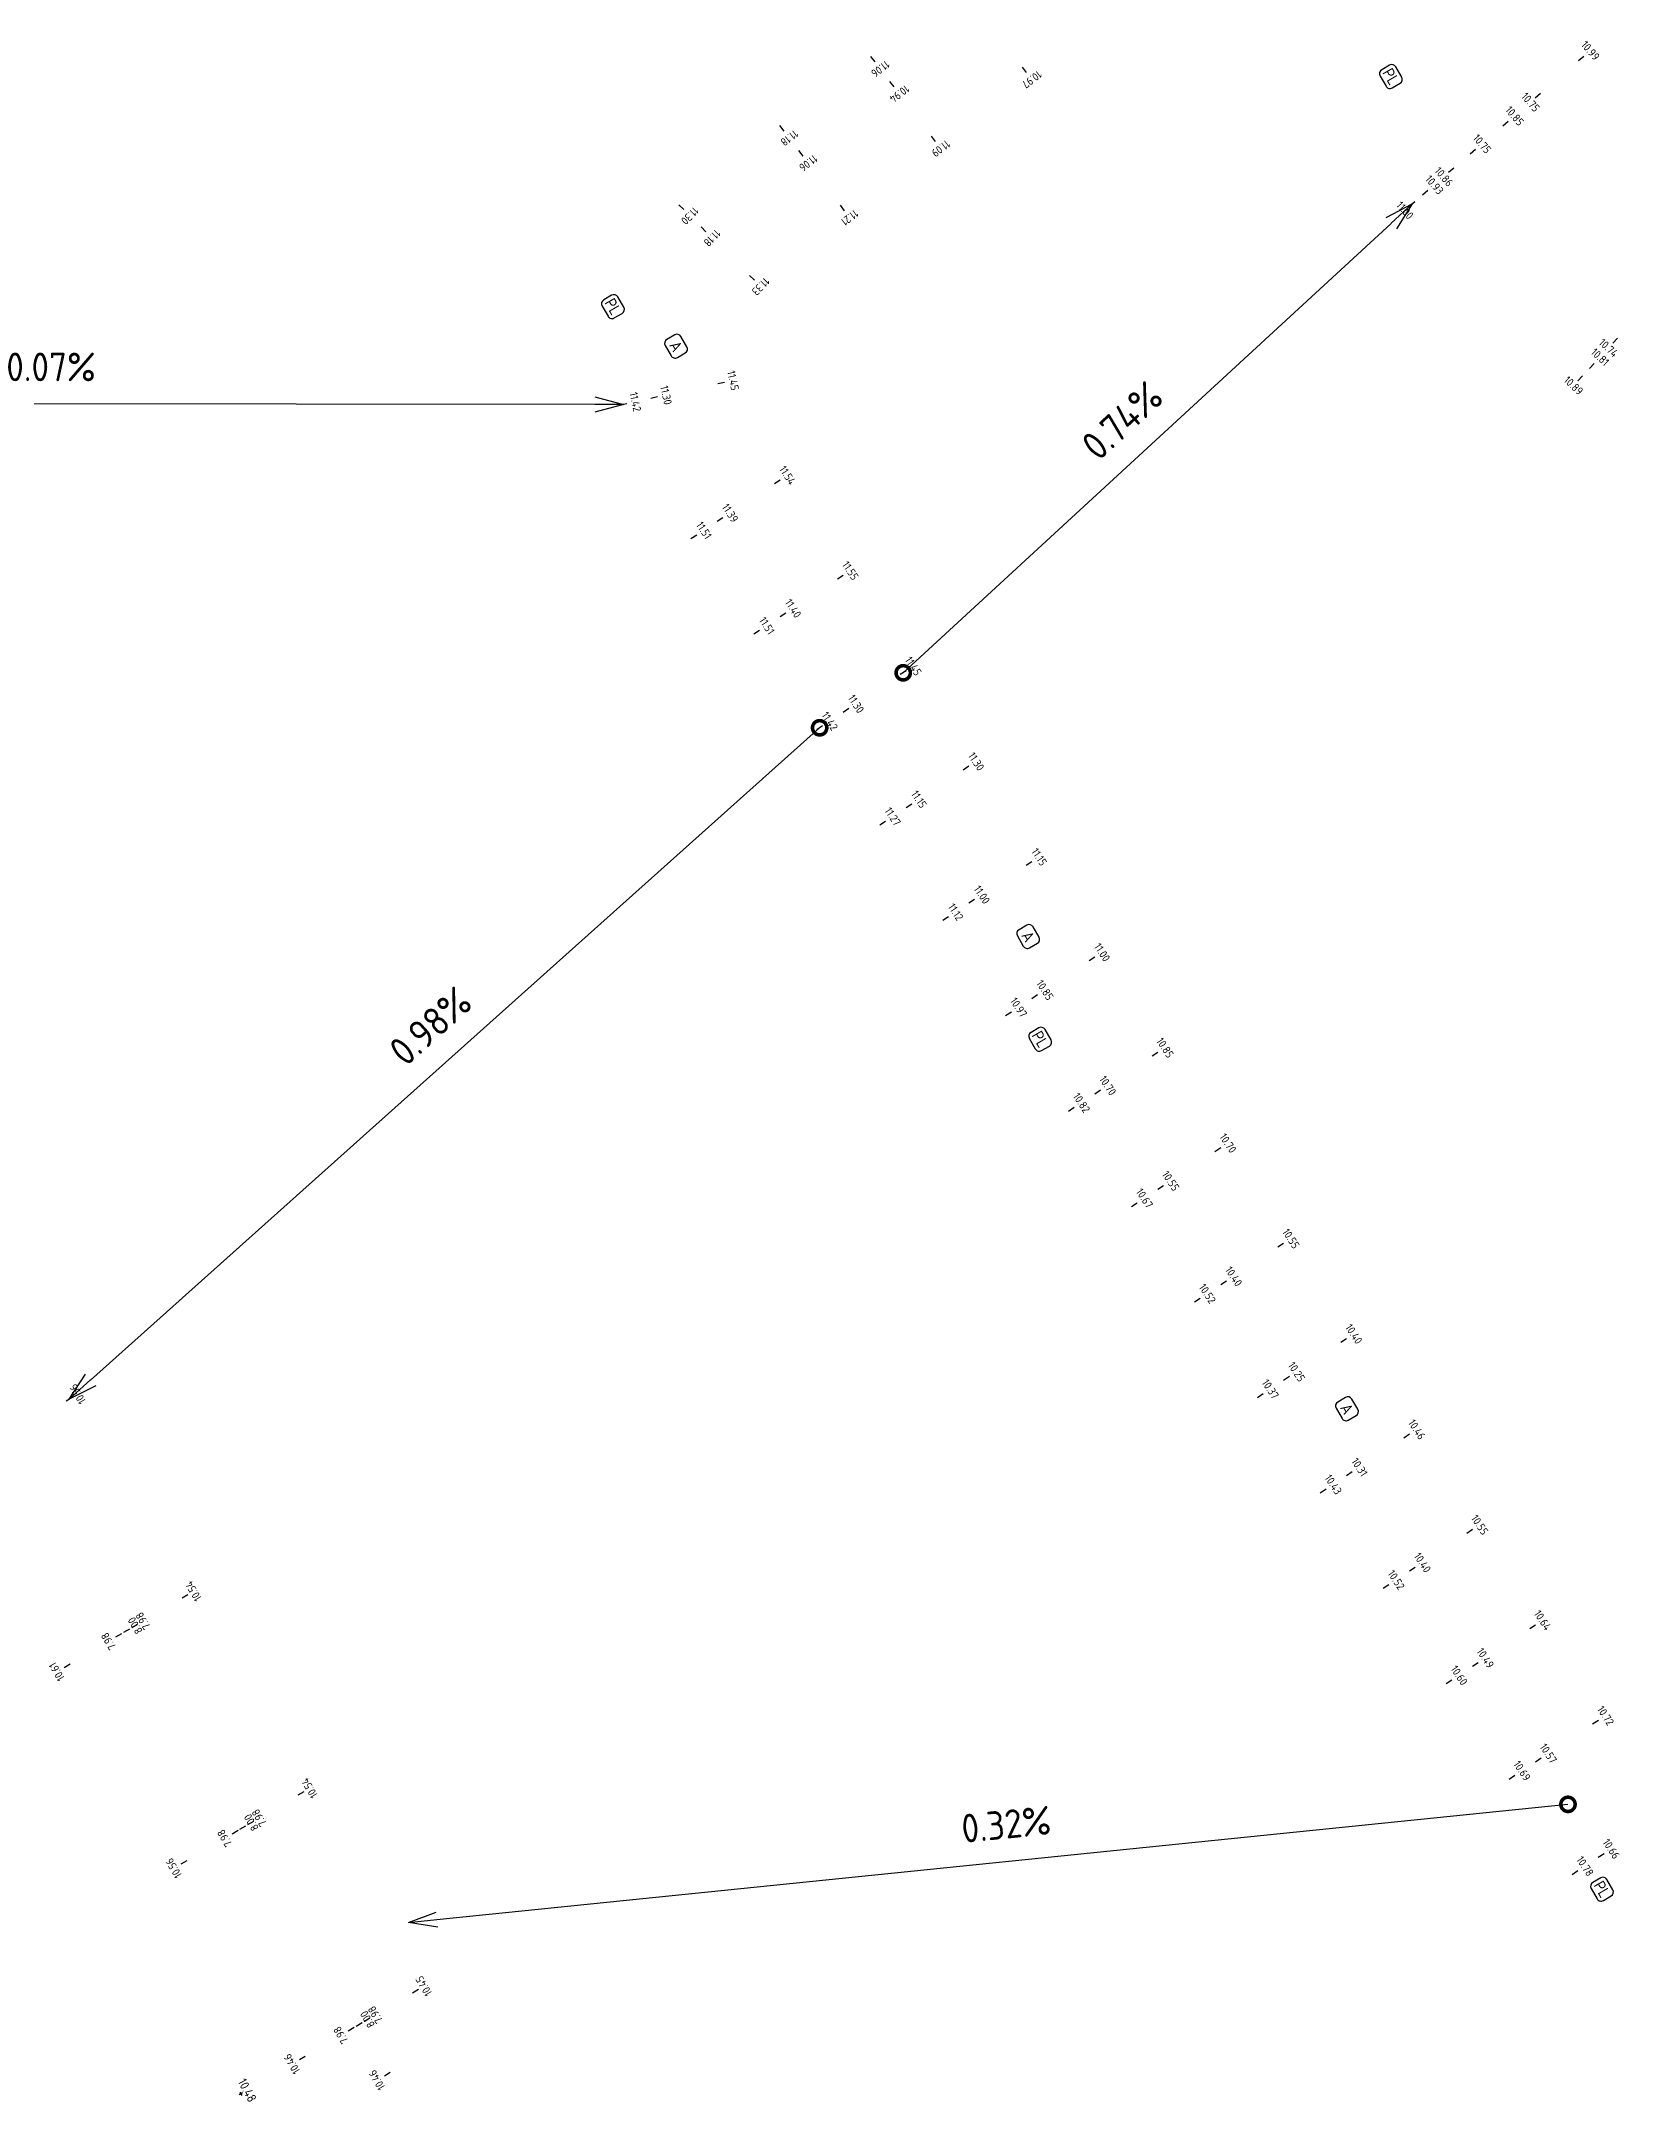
# Model space of a CAD drawing. Header units: metres. Extents: x 117856 to 119829, y 6148158 to 6148674.
# Drawn here: x 119420.3 to 119558.4, y 6148212.3 to 6148393.3 of the extents above; entities that cross this region are included whole.
import ezdxf
from ezdxf.enums import TextEntityAlignment as Align

# ---------------------------------------------------------------- set-up
doc = ezdxf.new("R2010")
doc.units = ezdxf.units.M
doc.header["$LTSCALE"] = 0.4
doc.layers.get('0').update_dxf_attribs({"linetype": 'CONTINUOUS'})
doc.layers.get('DEFPOINTS').update_dxf_attribs({"color": 5, "linetype": 'CONTINUOUS'})
doc.layers.add('05_Öb-typ', color=1, linetype='CONTINUOUS')
doc.layers.add('M-351', color=1, linetype='CONTINUOUS')
doc.styles.add('ISO', font='iso.shx')
doc.styles.add('ISO-Anno-50', font='iso.shx', dxfattribs={"height": 5})
doc.dimstyles.new('BH90', dxfattribs={"dimtxt": 2.5, "dimasz": 2.5, "dimexe": 1.5, "dimexo": 5, "dimgap": 2, "dimtad": 1, "dimzin": 0, "dimdsep": 46, "dimtxsty": 'ISO', "dimblk1": 'ARCHTICK', "dimblk2": 'ARCHTICK', "dimsah": 1, "dimcen": 1.5, "dimadec": 0, "dimazin": 0, "dimtfac": 1, "dimtix": 1, "dimtmove": 0, "dimatfit": 3, "dimldrblk": 'ARCHTICK', "dimfxl": 1, "dimtolj": 1, "dimtzin": 0, "dimarcsym": 0})

# ---------------------------------------------------------------- blocks, each defined once
blk = doc.blocks.new('_zniv')
at = {"color": 0}
for p, q in [((-0.43, 0), (0.43, 0)), ((0, 0.43), (0, -0.43))]:
    blk.add_line(p, q, dxfattribs=at)
at = {"style": 'ISO'}
blk.add_attdef('ZNIV', text='', height=2, dxfattribs=at).set_placement((0, 0), align=Align.BOTTOM_CENTER)
blk = doc.blocks.new('_mkhjd')
blk.add_line((0.75, 0), (-0.75, 0))
at = {"style": 'ISO'}
blk.add_attdef('H', text='', height=1.75, rotation=270, dxfattribs=at).set_placement((0.75, 0), align=Align.CENTER)
blk = doc.blocks.new('_DotSmall')
at = {"color": 0, "linetype": 'ByBlock', "const_width": 0.5}
blk.add_lwpolyline([(-0.0625, 0, 1), (0.0625, 0, 1)], format="xyb", close=True, dxfattribs=at)
blk = doc.blocks.new('_Open30')
at = {"color": 0, "linetype": 'ByBlock', "lineweight": -2}
for p, q in [((-1, 0.268), (0, 0)), ((0, 0), (-1, -0.268)), ((0, 0), (-1, 0))]:
    blk.add_line(p, q, dxfattribs=at)
blk = doc.blocks.new('*D82')
at = {"layer": 'DEFPOINTS', "color": 0, "transparency": 16777216}
for p in [(119488.44, 6148333.28, 11.42), (119422.79, 6148274.56, 10.56), (119422.79, 6148274.56)]:
    blk.add_point(p, dxfattribs=at)
at = {"layer": 'M-351', "color": 0, "lineweight": -2, "transparency": 16777216}
blk.add_line((119488.44, 6148333.28), (119424.65, 6148276.22), dxfattribs=at)
at = {"layer": 'M-351', "color": 0, "lineweight": -2, "transparency": 16777216, "xscale": 2.5, "yscale": 2.5, "zscale": 2.5}
for name, p, rotation in [('_DotSmall', (119488.44, 6148333.28), 41.80749358684135), ('_Open30', (119422.79, 6148274.56), 221.8074935868414)]:
    blk.add_blockref(name, p, dxfattribs=dict(at, rotation=rotation))
at = {"layer": 'M-351', "color": 0, "transparency": 16777216, "insert": (119454.38, 6148307.17), "char_height": 2.5, "attachment_point": 5, "rotation": 41.8075, "style": 'ISO'}
blk.add_mtext('\\A1;0.98%', dxfattribs=at)
blk = doc.blocks.new('_ARCHTICK')
at = {"color": 0, "linetype": 'ByBlock', "const_width": 0.15}
blk.add_lwpolyline([(-0.5, -0.5), (0.5, 0.5)], dxfattribs=at)
blk = doc.blocks.new('*D83')
at = {"layer": 'DEFPOINTS', "color": 0, "transparency": 16777216}
for p in [(119540.29, 6148379.11, 11), (119495.75, 6148338.09, 11.45), (119495.75, 6148338.09)]:
    blk.add_point(p, dxfattribs=at)
at = {"layer": 'M-351', "color": 0, "lineweight": -2, "transparency": 16777216}
blk.add_line((119538.45, 6148377.41), (119495.75, 6148338.09), dxfattribs=at)
at = {"layer": 'M-351', "color": 0, "lineweight": -2, "transparency": 16777216, "xscale": 2.5, "yscale": 2.5, "zscale": 2.5}
for name, p, rotation in [('_Open30', (119540.29, 6148379.11), 42.63947850357073), ('_DotSmall', (119495.75, 6148338.09), 222.6394785035708)]:
    blk.add_blockref(name, p, dxfattribs=dict(at, rotation=rotation))
at = {"layer": 'M-351', "color": 0, "transparency": 16777216, "insert": (119514.9, 6148360.14), "char_height": 2.5, "attachment_point": 5, "rotation": 42.6395, "style": 'ISO'}
blk.add_mtext('\\A1;0.74%', dxfattribs=at)
blk = doc.blocks.new('*D89')
at = {"layer": 'DEFPOINTS', "color": 0, "transparency": 16777216}
for p in [(119554.52, 6148233.11, 10.78), (119452.47, 6148228.76), (119453.08, 6148222.77, 10.45)]:
    blk.add_point(p, dxfattribs=at)
at = {"layer": 'M-351', "color": 0, "lineweight": -2, "transparency": 16777216}
blk.add_line((119553.91, 6148239.1), (119454.96, 6148229.01), dxfattribs=at)
at = {"layer": 'M-351', "color": 0, "lineweight": -2, "transparency": 16777216, "xscale": 2.5, "yscale": 2.5, "zscale": 2.5}
for name, p, rotation in [('_DotSmall', (119553.91, 6148239.1), 5.81991877240287), ('_Open30', (119452.47, 6148228.76), 185.8199187724029)]:
    blk.add_blockref(name, p, dxfattribs=dict(at, rotation=rotation))
at = {"layer": 'M-351', "color": 0, "transparency": 16777216, "insert": (119504.75, 6148237.35), "char_height": 2.5, "attachment_point": 5, "rotation": 5.8199, "style": 'ISO'}
blk.add_mtext('\\A1;0.32%', dxfattribs=at)
blk = doc.blocks.new('*D90')
at = {"layer": 'DEFPOINTS', "color": 0, "transparency": 16777216}
for p in [(119373.59, 6148361.64, 11.49), (119373.59, 6148361.64), (119471.28, 6148361.57, 11.42)]:
    blk.add_point(p, dxfattribs=at)
at = {"layer": 'M-351', "color": 0, "lineweight": -2, "transparency": 16777216}
blk.add_line((119468.78, 6148361.57), (119373.59, 6148361.64), dxfattribs=at)
at = {"layer": 'M-351', "color": 0, "lineweight": -2, "transparency": 16777216, "xscale": 2.5, "yscale": 2.5, "zscale": 2.5}
for name, p, rotation in [('_DotSmall', (119373.59, 6148361.64), 179.9609939329804), ('_Open30', (119471.28, 6148361.57), 359.9609939329803)]:
    blk.add_blockref(name, p, dxfattribs=dict(at, rotation=rotation))
at = {"layer": 'M-351', "color": 0, "transparency": 16777216, "insert": (119421.19, 6148364.85), "char_height": 2.5, "attachment_point": 5, "rotation": 359.961, "style": 'ISO'}
blk.add_mtext('\\A1;0.07%', dxfattribs=at)
blk = doc.blocks.new('_OVERB')
for p, q in [((-2.29, 0.99), (-2.29, -0.99)), ((1.29, 1.99), (-1.29, 1.99)), ((2.29, -0.99), (2.29, 0.99)), ((-1.29, -1.99), (1.29, -1.99))]:
    blk.add_line(p, q)
for centre, start, end in [((-1.29, 0.99), 90, 180), ((1.29, 0.99), 0, 90), ((-1.29, -0.99), 180, 270), ((1.29, -0.99), 270, 0)]:
    blk.add_arc(centre, 1, start, end)
at = {"style": 'ISO'}
blk.add_attdef('NR', text='', height=2.5, dxfattribs=at).set_placement((0, 0), align=Align.MIDDLE_CENTER)

msp = doc.modelspace()

# ---------------------------------------------------------------- block references
at = {"layer": '05_Öb-typ', "xscale": 0.4000000001749886, "yscale": 0.4000000001749886, "zscale": 0.4000000001749886, "rotation": 300.121019869498}
for p, values in [((119538.419, 6148390.253), {'NR': 'PL'}), ((119470.355, 6148370.124), {'NR': 'PL'}), ((119475.876, 6148366.664), {'NR': 'A'}), ((119506.684, 6148315.025), {'NR': 'A'}), ((119507.734, 6148306.034), {'NR': 'PL'}), ((119534.571, 6148273.705), {'NR': 'A'}), ((119556.887, 6148231.678), {'NR': 'PL'})]:
    msp.add_blockref('_OVERB', p, dxfattribs=at).add_auto_attribs(values)
at = {"layer": 'M-351'}
ref = msp.add_blockref('_mkhjd', (119555.068, 6148391.825), dxfattribs=dict(at, xscale=0.4, yscale=0.4, zscale=0.4, rotation=40.71139366144884))
ref.add_attrib('H', '10.99', dxfattribs={"color": 0, "height": 0.7, "rotation": 310.71139, "style": 'ISO-Anno-50'}).set_placement((119555.447, 6148392.151), align=Align.BOTTOM_CENTER)
ref = msp.add_blockref('_mkhjd', (119493.112, 6148391.77), dxfattribs=dict(at, xscale=0.4, yscale=0.4, zscale=0.4, rotation=307.1924092569073))
ref.add_attrib('H', '11.06', dxfattribs={"color": 0, "height": 0.7, "rotation": 217.19241, "style": 'ISO-Anno-50'}).set_placement((119493.414, 6148391.372), align=Align.BOTTOM_CENTER)
ref = msp.add_blockref('_mkhjd', (119506.367, 6148390.845), dxfattribs=dict(at, xscale=0.4, yscale=0.4, zscale=0.4, rotation=307.1924092569073))
ref.add_attrib('H', '10.97', dxfattribs={"color": 0, "height": 0.7, "rotation": 217.19241, "style": 'ISO-Anno-50'}).set_placement((119506.67, 6148390.446), align=Align.BOTTOM_CENTER)
ref = msp.add_blockref('_mkhjd', (119494.774, 6148389.579), dxfattribs=dict(at, xscale=0.4, yscale=0.4, zscale=0.4, rotation=307.1924092569073))
ref.add_attrib('H', '10.94', dxfattribs={"color": 0, "height": 0.7, "rotation": 217.19241, "style": 'ISO-Anno-50'}).set_placement((119495.076, 6148389.181), align=Align.BOTTOM_CENTER)
ref = msp.add_blockref('_mkhjd', (119551.277, 6148388.564), dxfattribs=dict(at, xscale=0.4, yscale=0.4, zscale=0.4, rotation=40.71139366133949))
ref.add_attrib('H', '10.75', dxfattribs={"color": 0, "height": 0.7, "rotation": 310.71139, "style": 'ISO-Anno-50'}).set_placement((119550.898, 6148388.238), align=Align.TOP_CENTER)
ref = msp.add_blockref('_mkhjd', (119548.435, 6148386.118), dxfattribs=dict(at, xscale=0.4, yscale=0.4, zscale=0.4, rotation=40.71139366137306))
ref.add_attrib('H', '10.85', dxfattribs={"color": 0, "height": 0.7, "rotation": 310.71139, "style": 'ISO-Anno-50'}).set_placement((119548.814, 6148386.444), align=Align.BOTTOM_CENTER)
ref = msp.add_blockref('_mkhjd', (119485.146, 6148385.725), dxfattribs=dict(at, xscale=0.4, yscale=0.4, zscale=0.4, rotation=307.1924092569073))
ref.add_attrib('H', '11.18', dxfattribs={"color": 0, "height": 0.7, "rotation": 217.19241, "style": 'ISO-Anno-50'}).set_placement((119485.448, 6148385.327), align=Align.BOTTOM_CENTER)
ref = msp.add_blockref('_mkhjd', (119545.592, 6148383.672), dxfattribs=dict(at, xscale=0.4, yscale=0.4, zscale=0.4, rotation=40.7113936614052))
ref.add_attrib('H', '10.75', dxfattribs={"color": 0, "height": 0.7, "rotation": 310.71139, "style": 'ISO-Anno-50'}).set_placement((119545.971, 6148383.998), align=Align.BOTTOM_CENTER)
ref = msp.add_blockref('_mkhjd', (119486.808, 6148383.534), dxfattribs=dict(at, xscale=0.4, yscale=0.4, zscale=0.4, rotation=307.1924092569073))
ref.add_attrib('H', '11.06', dxfattribs={"color": 0, "height": 0.7, "rotation": 217.19241, "style": 'ISO-Anno-50'}).set_placement((119487.11, 6148383.136), align=Align.BOTTOM_CENTER)
ref = msp.add_blockref('_mkhjd', (119498.401, 6148384.8), dxfattribs=dict(at, xscale=0.4, yscale=0.4, zscale=0.4, rotation=307.1924092569073))
ref.add_attrib('H', '11.09', dxfattribs={"color": 0, "height": 0.7, "rotation": 217.19241, "style": 'ISO-Anno-50'}).set_placement((119498.703, 6148384.401), align=Align.BOTTOM_CENTER)
ref = msp.add_blockref('_mkhjd', (119541.423, 6148380.085), dxfattribs=dict(at, xscale=0.4, yscale=0.4, zscale=0.4, rotation=40.71139366137841))
ref.add_attrib('H', '10.93', dxfattribs={"color": 0, "height": 0.7, "rotation": 310.71139, "style": 'ISO-Anno-50'}).set_placement((119541.802, 6148380.411), align=Align.BOTTOM_CENTER)
ref = msp.add_blockref('_mkhjd', (119543.697, 6148382.042), dxfattribs=dict(at, xscale=0.4, yscale=0.4, zscale=0.4, rotation=40.71139366135252))
ref.add_attrib('H', '10.86', dxfattribs={"color": 0, "height": 0.7, "rotation": 310.71139, "style": 'ISO-Anno-50'}).set_placement((119543.318, 6148381.715), align=Align.TOP_CENTER)
ref = msp.add_blockref('_mkhjd', (119476.339, 6148378.823), dxfattribs=dict(at, xscale=0.4, yscale=0.4, zscale=0.4, rotation=315.0231058873485))
ref.add_attrib('H', '11.30', dxfattribs={"color": 0, "height": 0.7, "rotation": 225.02311, "style": 'ISO-Anno-50'}).set_placement((119476.693, 6148378.469), align=Align.BOTTOM_CENTER)
ref = msp.add_blockref('_mkhjd', (119490.435, 6148378.755), dxfattribs=dict(at, xscale=0.4, yscale=0.4, zscale=0.4, rotation=307.1924092569073))
ref.add_attrib('H', '11.21', dxfattribs={"color": 0, "height": 0.7, "rotation": 217.19241, "style": 'ISO-Anno-50'}).set_placement((119490.737, 6148378.356), align=Align.BOTTOM_CENTER)
ref = msp.add_blockref('_mkhjd', (119540.286, 6148379.106), dxfattribs=dict(at, xscale=0.4, yscale=0.4, zscale=0.4, rotation=40.71139366139248))
ref.add_attrib('H', '11.00', dxfattribs={"color": 0, "height": 0.7, "rotation": 310.71139, "style": 'ISO-Anno-50'}).set_placement((119539.907, 6148378.78), align=Align.TOP_CENTER)
ref = msp.add_blockref('_mkhjd', (119478.284, 6148376.879), dxfattribs=dict(at, xscale=0.4, yscale=0.4, zscale=0.4, rotation=315.0231058889118))
ref.add_attrib('H', '11.18', dxfattribs={"color": 0, "height": 0.7, "rotation": 225.02311, "style": 'ISO-Anno-50'}).set_placement((119478.638, 6148376.526), align=Align.BOTTOM_CENTER)
ref = msp.add_blockref('_mkhjd', (119482.529, 6148372.638), dxfattribs=dict(at, xscale=0.4, yscale=0.4, zscale=0.4, rotation=315.0231058879937))
ref.add_attrib('H', '11.33', dxfattribs={"color": 0, "height": 0.7, "rotation": 225.02311, "style": 'ISO-Anno-50'}).set_placement((119482.882, 6148372.285), align=Align.BOTTOM_CENTER)
ref = msp.add_blockref('_mkhjd', (119558.038, 6148367.136), dxfattribs=dict(at, xscale=0.4, yscale=0.4, zscale=0.4, rotation=47.07759138493943))
ref.add_attrib('H', '10.74', dxfattribs={"color": 0, "height": 0.7, "rotation": 317.07759, "style": 'ISO-Anno-50'}).set_placement((119557.698, 6148366.77), align=Align.TOP_CENTER)
ref = msp.add_blockref('_mkhjd', (119555.995, 6148364.94), dxfattribs=dict(at, xscale=0.4, yscale=0.4, zscale=0.4, rotation=47.07759138498005))
ref.add_attrib('H', '10.81', dxfattribs={"color": 0, "height": 0.7, "rotation": 317.07759, "style": 'ISO-Anno-50'}).set_placement((119556.336, 6148365.306), align=Align.BOTTOM_CENTER)
ref = msp.add_blockref('_mkhjd', (119479.833, 6148363.436), dxfattribs=dict(at, xscale=0.4, yscale=0.4, zscale=0.4, rotation=12.31933804043785))
ref.add_attrib('H', '11.45', dxfattribs={"color": 0, "height": 0.7, "rotation": 282.31934, "style": 'ISO-Anno-50'}).set_placement((119480.321, 6148363.543), align=Align.BOTTOM_CENTER)
ref = msp.add_blockref('_mkhjd', (119554.974, 6148363.841), dxfattribs=dict(at, xscale=0.4, yscale=0.4, zscale=0.4, rotation=47.07759138509348))
ref.add_attrib('H', '10.89', dxfattribs={"color": 0, "height": 0.7, "rotation": 317.07759, "style": 'ISO-Anno-50'}).set_placement((119554.633, 6148363.475), align=Align.TOP_CENTER)
ref = msp.add_blockref('_mkhjd', (119471.284, 6148361.569), dxfattribs=dict(at, xscale=0.4, yscale=0.4, zscale=0.4, rotation=12.31933804014256))
ref.add_attrib('H', '11.42', dxfattribs={"color": 0, "height": 0.7, "rotation": 282.31934, "style": 'ISO-Anno-50'}).set_placement((119471.773, 6148361.676), align=Align.BOTTOM_CENTER)
ref = msp.add_blockref('_mkhjd', (119473.971, 6148362.156), dxfattribs=dict(at, xscale=0.4, yscale=0.4, zscale=0.4, rotation=12.31933803964488))
ref.add_attrib('H', '11.30', dxfattribs={"color": 0, "height": 0.7, "rotation": 282.31934, "style": 'ISO-Anno-50'}).set_placement((119474.46, 6148362.263), align=Align.BOTTOM_CENTER)
ref = msp.add_blockref('_mkhjd', (119484.735, 6148354.789), dxfattribs=dict(at, xscale=0.4, yscale=0.4, zscale=0.4, rotation=33.41007124053077))
ref.add_attrib('H', '11.54', dxfattribs={"color": 0, "height": 0.7, "rotation": 303.41007, "style": 'ISO-Anno-50'}).set_placement((119485.152, 6148355.064), align=Align.BOTTOM_CENTER)
ref = msp.add_blockref('_mkhjd', (119479.726, 6148351.485), dxfattribs=dict(at, xscale=0.4, yscale=0.4, zscale=0.4, rotation=33.41007124053077))
ref.add_attrib('H', '11.39', dxfattribs={"color": 0, "height": 0.7, "rotation": 303.41007, "style": 'ISO-Anno-50'}).set_placement((119480.143, 6148351.76), align=Align.BOTTOM_CENTER)
ref = msp.add_blockref('_mkhjd', (119477.43, 6148349.971), dxfattribs=dict(at, xscale=0.4, yscale=0.4, zscale=0.4, rotation=33.41007124053077))
ref.add_attrib('H', '11.51', dxfattribs={"color": 0, "height": 0.7, "rotation": 303.41007, "style": 'ISO-Anno-50'}).set_placement((119477.848, 6148350.246), align=Align.BOTTOM_CENTER)
ref = msp.add_blockref('_mkhjd', (119490.241, 6148346.441), dxfattribs=dict(at, xscale=0.4, yscale=0.4, zscale=0.4, rotation=33.41007124053077))
ref.add_attrib('H', '11.55', dxfattribs={"color": 0, "height": 0.7, "rotation": 303.41007, "style": 'ISO-Anno-50'}).set_placement((119490.658, 6148346.717), align=Align.BOTTOM_CENTER)
ref = msp.add_blockref('_mkhjd', (119485.232, 6148343.138), dxfattribs=dict(at, xscale=0.4, yscale=0.4, zscale=0.4, rotation=33.41007124053077))
ref.add_attrib('H', '11.40', dxfattribs={"color": 0, "height": 0.7, "rotation": 303.41007, "style": 'ISO-Anno-50'}).set_placement((119485.65, 6148343.413), align=Align.BOTTOM_CENTER)
ref = msp.add_blockref('_mkhjd', (119482.937, 6148341.623), dxfattribs=dict(at, xscale=0.4, yscale=0.4, zscale=0.4, rotation=33.41007124053077))
ref.add_attrib('H', '11.51', dxfattribs={"color": 0, "height": 0.7, "rotation": 303.41007, "style": 'ISO-Anno-50'}).set_placement((119483.354, 6148341.899), align=Align.BOTTOM_CENTER)
ref = msp.add_blockref('_mkhjd', (119495.747, 6148338.094), dxfattribs=dict(at, xscale=0.4, yscale=0.4, zscale=0.4, rotation=33.41007124053077))
ref.add_attrib('H', '11.45', dxfattribs={"color": 0, "height": 0.7, "rotation": 303.41007, "style": 'ISO-Anno-50'}).set_placement((119496.164, 6148338.369), align=Align.BOTTOM_CENTER)
ref = msp.add_blockref('_mkhjd', (119488.443, 6148333.276), dxfattribs=dict(at, xscale=0.4, yscale=0.4, zscale=0.4, rotation=33.41007124053077))
ref.add_attrib('H', '11.42', dxfattribs={"color": 0, "height": 0.7, "rotation": 303.41007, "style": 'ISO-Anno-50'}).set_placement((119488.86, 6148333.551), align=Align.BOTTOM_CENTER)
ref = msp.add_blockref('_mkhjd', (119490.739, 6148334.79), dxfattribs=dict(at, xscale=0.4, yscale=0.4, zscale=0.4, rotation=33.41007124053077))
ref.add_attrib('H', '11.30', dxfattribs={"color": 0, "height": 0.7, "rotation": 303.41007, "style": 'ISO-Anno-50'}).set_placement((119491.156, 6148335.065), align=Align.BOTTOM_CENTER)
ref = msp.add_blockref('_mkhjd', (119501.253, 6148329.746), dxfattribs=dict(at, xscale=0.4, yscale=0.4, zscale=0.4, rotation=33.41007124053077))
ref.add_attrib('H', '11.30', dxfattribs={"color": 0, "height": 0.7, "rotation": 303.41007, "style": 'ISO-Anno-50'}).set_placement((119501.671, 6148330.022), align=Align.BOTTOM_CENTER)
ref = msp.add_blockref('_mkhjd', (119496.245, 6148326.443), dxfattribs=dict(at, xscale=0.4, yscale=0.4, zscale=0.4, rotation=33.41007124053077))
ref.add_attrib('H', '11.15', dxfattribs={"color": 0, "height": 0.7, "rotation": 303.41007, "style": 'ISO-Anno-50'}).set_placement((119496.662, 6148326.718), align=Align.BOTTOM_CENTER)
ref = msp.add_blockref('_mkhjd', (119493.949, 6148324.928), dxfattribs=dict(at, xscale=0.4, yscale=0.4, zscale=0.4, rotation=33.41007124053077))
ref.add_attrib('H', '11.27', dxfattribs={"color": 0, "height": 0.7, "rotation": 303.41007, "style": 'ISO-Anno-50'}).set_placement((119494.367, 6148325.204), align=Align.BOTTOM_CENTER)
ref = msp.add_blockref('_mkhjd', (119506.76, 6148321.399), dxfattribs=dict(at, xscale=0.4, yscale=0.4, zscale=0.4, rotation=33.41007124053077))
ref.add_attrib('H', '11.15', dxfattribs={"color": 0, "height": 0.7, "rotation": 303.41007, "style": 'ISO-Anno-50'}).set_placement((119507.177, 6148321.674), align=Align.BOTTOM_CENTER)
ref = msp.add_blockref('_mkhjd', (119501.751, 6148318.095), dxfattribs=dict(at, xscale=0.4, yscale=0.4, zscale=0.4, rotation=33.41007124053077))
ref.add_attrib('H', '11.00', dxfattribs={"color": 0, "height": 0.7, "rotation": 303.41007, "style": 'ISO-Anno-50'}).set_placement((119502.169, 6148318.37), align=Align.BOTTOM_CENTER)
ref = msp.add_blockref('_mkhjd', (119499.456, 6148316.581), dxfattribs=dict(at, xscale=0.4, yscale=0.4, zscale=0.4, rotation=33.41007124053077))
ref.add_attrib('H', '11.12', dxfattribs={"color": 0, "height": 0.7, "rotation": 303.41007, "style": 'ISO-Anno-50'}).set_placement((119499.873, 6148316.856), align=Align.BOTTOM_CENTER)
ref = msp.add_blockref('_mkhjd', (119512.266, 6148313.051), dxfattribs=dict(at, xscale=0.4, yscale=0.4, zscale=0.4, rotation=33.41007124053077))
ref.add_attrib('H', '11.00', dxfattribs={"color": 0, "height": 0.7, "rotation": 303.41007, "style": 'ISO-Anno-50'}).set_placement((119512.683, 6148313.327), align=Align.BOTTOM_CENTER)
ref = msp.add_blockref('_mkhjd', (119507.257, 6148309.747), dxfattribs=dict(at, xscale=0.4, yscale=0.4, zscale=0.4, rotation=33.41007124053077))
ref.add_attrib('H', '10.85', dxfattribs={"color": 0, "height": 0.7, "rotation": 303.41007, "style": 'ISO-Anno-50'}).set_placement((119507.675, 6148310.023), align=Align.BOTTOM_CENTER)
ref = msp.add_blockref('_mkhjd', (119504.962, 6148308.233), dxfattribs=dict(at, xscale=0.4, yscale=0.4, zscale=0.4, rotation=33.41007124053077))
ref.add_attrib('H', '10.97', dxfattribs={"color": 0, "height": 0.7, "rotation": 303.41007, "style": 'ISO-Anno-50'}).set_placement((119505.379, 6148308.509), align=Align.BOTTOM_CENTER)
ref = msp.add_blockref('_mkhjd', (119517.772, 6148304.704), dxfattribs=dict(at, xscale=0.4, yscale=0.4, zscale=0.4, rotation=33.41007124053077))
ref.add_attrib('H', '10.85', dxfattribs={"color": 0, "height": 0.7, "rotation": 303.41007, "style": 'ISO-Anno-50'}).set_placement((119518.19, 6148304.979), align=Align.BOTTOM_CENTER)
ref = msp.add_blockref('_mkhjd', (119512.764, 6148301.4), dxfattribs=dict(at, xscale=0.4, yscale=0.4, zscale=0.4, rotation=33.41007124053077))
ref.add_attrib('H', '10.70', dxfattribs={"color": 0, "height": 0.7, "rotation": 303.41007, "style": 'ISO-Anno-50'}).set_placement((119513.181, 6148301.675), align=Align.BOTTOM_CENTER)
ref = msp.add_blockref('_mkhjd', (119510.468, 6148299.886), dxfattribs=dict(at, xscale=0.4, yscale=0.4, zscale=0.4, rotation=33.41007124053077))
ref.add_attrib('H', '10.82', dxfattribs={"color": 0, "height": 0.7, "rotation": 303.41007, "style": 'ISO-Anno-50'}).set_placement((119510.886, 6148300.161), align=Align.BOTTOM_CENTER)
ref = msp.add_blockref('_mkhjd', (119523.278, 6148296.356), dxfattribs=dict(at, xscale=0.4, yscale=0.4, zscale=0.4, rotation=33.41007124053077))
ref.add_attrib('H', '10.70', dxfattribs={"color": 0, "height": 0.7, "rotation": 303.41007, "style": 'ISO-Anno-50'}).set_placement((119523.696, 6148296.632), align=Align.BOTTOM_CENTER)
ref = msp.add_blockref('_mkhjd', (119515.974, 6148291.538), dxfattribs=dict(at, xscale=0.4, yscale=0.4, zscale=0.4, rotation=33.41007124053077))
ref.add_attrib('H', '10.67', dxfattribs={"color": 0, "height": 0.7, "rotation": 303.41007, "style": 'ISO-Anno-50'}).set_placement((119516.392, 6148291.814), align=Align.BOTTOM_CENTER)
ref = msp.add_blockref('_mkhjd', (119518.27, 6148293.052), dxfattribs=dict(at, xscale=0.4, yscale=0.4, zscale=0.4, rotation=33.41007124053077))
ref.add_attrib('H', '10.55', dxfattribs={"color": 0, "height": 0.7, "rotation": 303.41007, "style": 'ISO-Anno-50'}).set_placement((119518.687, 6148293.328), align=Align.BOTTOM_CENTER)
ref = msp.add_blockref('_mkhjd', (119528.785, 6148288.009), dxfattribs=dict(at, xscale=0.4, yscale=0.4, zscale=0.4, rotation=33.41007124053077))
ref.add_attrib('H', '10.55', dxfattribs={"color": 0, "height": 0.7, "rotation": 303.41007, "style": 'ISO-Anno-50'}).set_placement((119529.202, 6148288.284), align=Align.BOTTOM_CENTER)
ref = msp.add_blockref('_mkhjd', (119523.776, 6148284.705), dxfattribs=dict(at, xscale=0.4, yscale=0.4, zscale=0.4, rotation=33.41007124053077))
ref.add_attrib('H', '10.40', dxfattribs={"color": 0, "height": 0.7, "rotation": 303.41007, "style": 'ISO-Anno-50'}).set_placement((119524.194, 6148284.98), align=Align.BOTTOM_CENTER)
ref = msp.add_blockref('_mkhjd', (119521.481, 6148283.191), dxfattribs=dict(at, xscale=0.4, yscale=0.4, zscale=0.4, rotation=33.41007124053077))
ref.add_attrib('H', '10.52', dxfattribs={"color": 0, "height": 0.7, "rotation": 303.41007, "style": 'ISO-Anno-50'}).set_placement((119521.898, 6148283.466), align=Align.BOTTOM_CENTER)
ref = msp.add_blockref('_mkhjd', (119534.291, 6148279.661), dxfattribs=dict(at, xscale=0.4, yscale=0.4, zscale=0.4, rotation=33.41007124053077))
ref.add_attrib('H', '10.40', dxfattribs={"color": 0, "height": 0.7, "rotation": 303.41007, "style": 'ISO-Anno-50'}).set_placement((119534.708, 6148279.937), align=Align.BOTTOM_CENTER)
ref = msp.add_blockref('_mkhjd', (119529.283, 6148276.357), dxfattribs=dict(at, xscale=0.4, yscale=0.4, zscale=0.4, rotation=33.41007124053077))
ref.add_attrib('H', '10.25', dxfattribs={"color": 0, "height": 0.7, "rotation": 303.41007, "style": 'ISO-Anno-50'}).set_placement((119529.7, 6148276.633), align=Align.BOTTOM_CENTER)
ref = msp.add_blockref('_mkhjd', (119422.788, 6148274.558), dxfattribs=dict(at, xscale=0.4, yscale=0.4, zscale=0.4, rotation=210.5334209853572))
ref.add_attrib('H', '10.56', dxfattribs={"color": 0, "height": 0.7, "rotation": 120.53342, "style": 'ISO-Anno-50'}).set_placement((119423.218, 6148274.812), align=Align.TOP_CENTER)
ref = msp.add_blockref('_mkhjd', (119526.987, 6148274.843), dxfattribs=dict(at, xscale=0.4, yscale=0.4, zscale=0.4, rotation=33.41007124053077))
ref.add_attrib('H', '10.37', dxfattribs={"color": 0, "height": 0.7, "rotation": 303.41007, "style": 'ISO-Anno-50'}).set_placement((119527.404, 6148275.119), align=Align.BOTTOM_CENTER)
ref = msp.add_blockref('_mkhjd', (119539.797, 6148271.314), dxfattribs=dict(at, xscale=0.4, yscale=0.4, zscale=0.4, rotation=33.41007124053077))
ref.add_attrib('H', '10.46', dxfattribs={"color": 0, "height": 0.7, "rotation": 303.41007, "style": 'ISO-Anno-50'}).set_placement((119540.215, 6148271.589), align=Align.BOTTOM_CENTER)
ref = msp.add_blockref('_mkhjd', (119534.789, 6148268.01), dxfattribs=dict(at, xscale=0.4, yscale=0.4, zscale=0.4, rotation=33.41007124053077))
ref.add_attrib('H', '10.31', dxfattribs={"color": 0, "height": 0.7, "rotation": 303.41007, "style": 'ISO-Anno-50'}).set_placement((119535.206, 6148268.285), align=Align.BOTTOM_CENTER)
ref = msp.add_blockref('_mkhjd', (119532.493, 6148266.496), dxfattribs=dict(at, xscale=0.4, yscale=0.4, zscale=0.4, rotation=33.41007124053077))
ref.add_attrib('H', '10.43', dxfattribs={"color": 0, "height": 0.7, "rotation": 303.41007, "style": 'ISO-Anno-50'}).set_placement((119532.911, 6148266.771), align=Align.BOTTOM_CENTER)
ref = msp.add_blockref('_mkhjd', (119545.304, 6148262.966), dxfattribs=dict(at, xscale=0.4, yscale=0.4, zscale=0.4, rotation=33.41007124053077))
ref.add_attrib('H', '10.55', dxfattribs={"color": 0, "height": 0.7, "rotation": 303.41007, "style": 'ISO-Anno-50'}).set_placement((119545.721, 6148263.241), align=Align.BOTTOM_CENTER)
ref = msp.add_blockref('_mkhjd', (119540.295, 6148259.662), dxfattribs=dict(at, xscale=0.4, yscale=0.4, zscale=0.4, rotation=33.41007124053077))
ref.add_attrib('H', '10.40', dxfattribs={"color": 0, "height": 0.7, "rotation": 303.41007, "style": 'ISO-Anno-50'}).set_placement((119540.712, 6148259.938), align=Align.BOTTOM_CENTER)
ref = msp.add_blockref('_mkhjd', (119432.916, 6148257.312), dxfattribs=dict(at, xscale=0.4, yscale=0.4, zscale=0.4, rotation=210.5334209853572))
ref.add_attrib('H', '10.54', dxfattribs={"color": 0, "height": 0.7, "rotation": 120.53342, "style": 'ISO-Anno-50'}).set_placement((119433.346, 6148257.566), align=Align.TOP_CENTER)
ref = msp.add_blockref('_mkhjd', (119538, 6148258.148), dxfattribs=dict(at, xscale=0.4, yscale=0.4, zscale=0.4, rotation=33.41007124053077))
ref.add_attrib('H', '10.52', dxfattribs={"color": 0, "height": 0.7, "rotation": 303.41007, "style": 'ISO-Anno-50'}).set_placement((119538.417, 6148258.424), align=Align.BOTTOM_CENTER)
ref = msp.add_blockref('_mkhjd', (119427.823, 6148254.308), dxfattribs=dict(at, xscale=0.4, yscale=0.4, zscale=0.4, rotation=210.5334209853572))
ref.add_attrib('H', '8.00', dxfattribs={"color": 0, "height": 0.7, "rotation": 120.53342, "style": 'ISO-Anno-50'}).set_placement((119428.254, 6148254.562), align=Align.TOP_CENTER)
ref = msp.add_blockref('_mkhjd', (119428.512, 6148254.714), dxfattribs=dict(at, xscale=0.4, yscale=0.4, zscale=0.4, rotation=210.5334209853572))
ref.add_attrib('H', '7.98', dxfattribs={"color": 0, "height": 0.7, "rotation": 120.53342, "style": 'ISO-Anno-50'}).set_placement((119428.943, 6148254.968), align=Align.TOP_CENTER)
ref = msp.add_blockref('_mkhjd', (119550.81, 6148254.619), dxfattribs=dict(at, xscale=0.4, yscale=0.4, zscale=0.4, rotation=33.41007124053077))
ref.add_attrib('H', '10.64', dxfattribs={"color": 0, "height": 0.7, "rotation": 303.41007, "style": 'ISO-Anno-50'}).set_placement((119551.227, 6148254.894), align=Align.BOTTOM_CENTER)
ref = msp.add_blockref('_mkhjd', (119427.134, 6148253.902), dxfattribs=dict(at, xscale=0.4, yscale=0.4, zscale=0.4, rotation=210.5334209853572))
ref.add_attrib('H', '7.98', dxfattribs={"color": 0, "height": 0.7, "rotation": 120.53342, "style": 'ISO-Anno-50'}).set_placement((119426.704, 6148253.648), align=Align.BOTTOM_CENTER)
ref = msp.add_blockref('_mkhjd', (119422.611, 6148251.234), dxfattribs=dict(at, xscale=0.4, yscale=0.4, zscale=0.4, rotation=210.5334209853572))
ref.add_attrib('H', '10.61', dxfattribs={"color": 0, "height": 0.7, "rotation": 120.53342, "style": 'ISO-Anno-50'}).set_placement((119422.18, 6148250.98), align=Align.BOTTOM_CENTER)
ref = msp.add_blockref('_mkhjd', (119543.506, 6148249.801), dxfattribs=dict(at, xscale=0.4, yscale=0.4, zscale=0.4, rotation=33.41007124053077))
ref.add_attrib('H', '10.60', dxfattribs={"color": 0, "height": 0.7, "rotation": 303.41007, "style": 'ISO-Anno-50'}).set_placement((119543.923, 6148250.076), align=Align.BOTTOM_CENTER)
ref = msp.add_blockref('_mkhjd', (119545.801, 6148251.315), dxfattribs=dict(at, xscale=0.4, yscale=0.4, zscale=0.4, rotation=33.41007124053077))
ref.add_attrib('H', '10.49', dxfattribs={"color": 0, "height": 0.7, "rotation": 303.41007, "style": 'ISO-Anno-50'}).set_placement((119546.219, 6148251.59), align=Align.BOTTOM_CENTER)
ref = msp.add_blockref('_mkhjd', (119556.316, 6148246.271), dxfattribs=dict(at, xscale=0.4, yscale=0.4, zscale=0.4, rotation=33.41007124053077))
ref.add_attrib('H', '10.72', dxfattribs={"color": 0, "height": 0.7, "rotation": 303.41007, "style": 'ISO-Anno-50'}).set_placement((119556.734, 6148246.546), align=Align.BOTTOM_CENTER)
ref = msp.add_blockref('_mkhjd', (119551.308, 6148242.967), dxfattribs=dict(at, xscale=0.4, yscale=0.4, zscale=0.4, rotation=33.41007124053077))
ref.add_attrib('H', '10.57', dxfattribs={"color": 0, "height": 0.7, "rotation": 303.41007, "style": 'ISO-Anno-50'}).set_placement((119551.725, 6148243.243), align=Align.BOTTOM_CENTER)
ref = msp.add_blockref('_mkhjd', (119549.012, 6148241.453), dxfattribs=dict(at, xscale=0.4, yscale=0.4, zscale=0.4, rotation=33.41007124053077))
ref.add_attrib('H', '10.69', dxfattribs={"color": 0, "height": 0.7, "rotation": 303.41007, "style": 'ISO-Anno-50'}).set_placement((119549.429, 6148241.728), align=Align.BOTTOM_CENTER)
ref = msp.add_blockref('_mkhjd', (119443.075, 6148240.084), dxfattribs=dict(at, xscale=0.4, yscale=0.4, zscale=0.4, rotation=210.5334209853572))
ref.add_attrib('H', '10.54', dxfattribs={"color": 0, "height": 0.7, "rotation": 120.53342, "style": 'ISO-Anno-50'}).set_placement((119443.506, 6148240.338), align=Align.TOP_CENTER)
ref = msp.add_blockref('_mkhjd', (119438.673, 6148237.488), dxfattribs=dict(at, xscale=0.4, yscale=0.4, zscale=0.4, rotation=210.5334209853572))
ref.add_attrib('H', '7.98', dxfattribs={"color": 0, "height": 0.7, "rotation": 120.53342, "style": 'ISO-Anno-50'}).set_placement((119439.104, 6148237.742), align=Align.TOP_CENTER)
ref = msp.add_blockref('_mkhjd', (119437.295, 6148236.675), dxfattribs=dict(at, xscale=0.4, yscale=0.4, zscale=0.4, rotation=210.5334209853572))
ref.add_attrib('H', '7.98', dxfattribs={"color": 0, "height": 0.7, "rotation": 120.53342, "style": 'ISO-Anno-50'}).set_placement((119436.864, 6148236.421), align=Align.BOTTOM_CENTER)
ref = msp.add_blockref('_mkhjd', (119437.984, 6148237.081), dxfattribs=dict(at, xscale=0.4, yscale=0.4, zscale=0.4, rotation=210.5334209853572))
ref.add_attrib('H', '8.00', dxfattribs={"color": 0, "height": 0.7, "rotation": 120.53342, "style": 'ISO-Anno-50'}).set_placement((119438.415, 6148237.335), align=Align.TOP_CENTER)
ref = msp.add_blockref('_mkhjd', (119556.814, 6148234.62), dxfattribs=dict(at, xscale=0.4, yscale=0.4, zscale=0.4, rotation=33.41007124053077))
ref.add_attrib('H', '10.66', dxfattribs={"color": 0, "height": 0.7, "rotation": 303.41007, "style": 'ISO-Anno-50'}).set_placement((119557.231, 6148234.895), align=Align.BOTTOM_CENTER)
ref = msp.add_blockref('_mkhjd', (119432.843, 6148234.049), dxfattribs=dict(at, xscale=0.4, yscale=0.4, zscale=0.4, rotation=210.5334209853572))
ref.add_attrib('H', '10.56', dxfattribs={"color": 0, "height": 0.7, "rotation": 120.53342, "style": 'ISO-Anno-50'}).set_placement((119432.412, 6148233.795), align=Align.BOTTOM_CENTER)
ref = msp.add_blockref('_mkhjd', (119554.518, 6148233.106), dxfattribs=dict(at, xscale=0.4, yscale=0.4, zscale=0.4, rotation=33.41007124053077))
ref.add_attrib('H', '10.78', dxfattribs={"color": 0, "height": 0.7, "rotation": 303.41007, "style": 'ISO-Anno-50'}).set_placement((119554.936, 6148233.381), align=Align.BOTTOM_CENTER)
ref = msp.add_blockref('_mkhjd', (119453.081, 6148222.766), dxfattribs=dict(at, xscale=0.4, yscale=0.4, zscale=0.4, rotation=210.5334209853572))
ref.add_attrib('H', '10.45', dxfattribs={"color": 0, "height": 0.7, "rotation": 120.53342, "style": 'ISO-Anno-50'}).set_placement((119453.512, 6148223.02), align=Align.TOP_CENTER)
ref = msp.add_blockref('_mkhjd', (119448.145, 6148219.855), dxfattribs=dict(at, xscale=0.4, yscale=0.4, zscale=0.4, rotation=210.5334209853572))
ref.add_attrib('H', '8.00', dxfattribs={"color": 0, "height": 0.7, "rotation": 120.53342, "style": 'ISO-Anno-50'}).set_placement((119448.576, 6148220.109), align=Align.TOP_CENTER)
ref = msp.add_blockref('_mkhjd', (119448.834, 6148220.261), dxfattribs=dict(at, xscale=0.4, yscale=0.4, zscale=0.4, rotation=210.5334209853572))
ref.add_attrib('H', '7.98', dxfattribs={"color": 0, "height": 0.7, "rotation": 120.53342, "style": 'ISO-Anno-50'}).set_placement((119449.265, 6148220.515), align=Align.TOP_CENTER)
ref = msp.add_blockref('_mkhjd', (119447.456, 6148219.448), dxfattribs=dict(at, xscale=0.4, yscale=0.4, zscale=0.4, rotation=210.5334209853572))
ref.add_attrib('H', '7.98', dxfattribs={"color": 0, "height": 0.7, "rotation": 120.53342, "style": 'ISO-Anno-50'}).set_placement((119447.025, 6148219.194), align=Align.BOTTOM_CENTER)
ref = msp.add_blockref('_mkhjd', (119443.177, 6148216.925), dxfattribs=dict(at, xscale=0.4, yscale=0.4, zscale=0.4, rotation=210.5334209853572))
ref.add_attrib('H', '10.46', dxfattribs={"color": 0, "height": 0.7, "rotation": 120.53342, "style": 'ISO-Anno-50'}).set_placement((119442.747, 6148216.671), align=Align.BOTTOM_CENTER)
ref = msp.add_blockref('_mkhjd', (119450.618, 6148215.508), dxfattribs=dict(at, xscale=0.4, yscale=0.4, zscale=0.4, rotation=210.5334209853572))
ref.add_attrib('H', '10.46', dxfattribs={"color": 0, "height": 0.7, "rotation": 120.53342, "style": 'ISO-Anno-50'}).set_placement((119450.187, 6148215.254), align=Align.BOTTOM_CENTER)
at = {"layer": 'M-351', "xscale": 0.399999999776664, "yscale": 0.399999999776664, "zscale": 0.399999999776664, "rotation": 298.440970672165}
msp.add_blockref('_zniv', (119437.794, 6148213.782), dxfattribs=at).add_auto_attribs({'ZNIV': '10.48'})

# ---------------------------------------------------------------- dimensions: what is measured, and where the dimension line sits
at = {"layer": 'M-351'}
for p1, p2, text, override, picture, middle in [((119540.286, 6148379.106, 11), (119495.747, 6148338.094, 11.45), '0.74%', {"dimblk1": 'Open30', "dimblk2": 'DotSmall', "dimse1": 1, "dimse2": 1}, '*D83', (119514.896, 6148360.144)), ((119471.284, 6148361.569, 11.42), (119373.585, 6148361.636, 11.49), '0.07%', {"dimblk1": 'Open30', "dimblk2": 'DotSmall', "dimse1": 1, "dimse2": 1}, '*D90', (119421.187, 6148364.853)), ((119488.443, 6148333.276, 11.42), (119422.788, 6148274.558, 10.56), '0.98%', {"dimblk1": 'DotSmall', "dimblk2": 'Open30', "dimse1": 1, "dimse2": 1}, '*D82', (119454.381, 6148307.173))]:
    dim = msp.add_aligned_dim(p1=p1, p2=p2, distance=0, text=text, dimstyle='BH90', override=override, dxfattribs=at)
    dim.commit()
    dim.dimension.update_dxf_attribs({"geometry": picture, "text_midpoint": middle})
dim = msp.add_linear_dim(base=(119452.471, 6148228.757), p1=(119554.518, 6148233.106, 10.78), p2=(119453.081, 6148222.766, 10.45), angle=185.81992, text='0.32%', dimstyle='BH90', override={"dimblk1": 'DotSmall', "dimblk2": 'Open30', "dimse1": 1, "dimse2": 1}, dxfattribs=at)
dim.commit()
dim.dimension.update_dxf_attribs({"geometry": '*D89', "text_midpoint": (119505.08, 6148234.119), "dimtype": 161})

doc.saveas('drawing.dxf')
